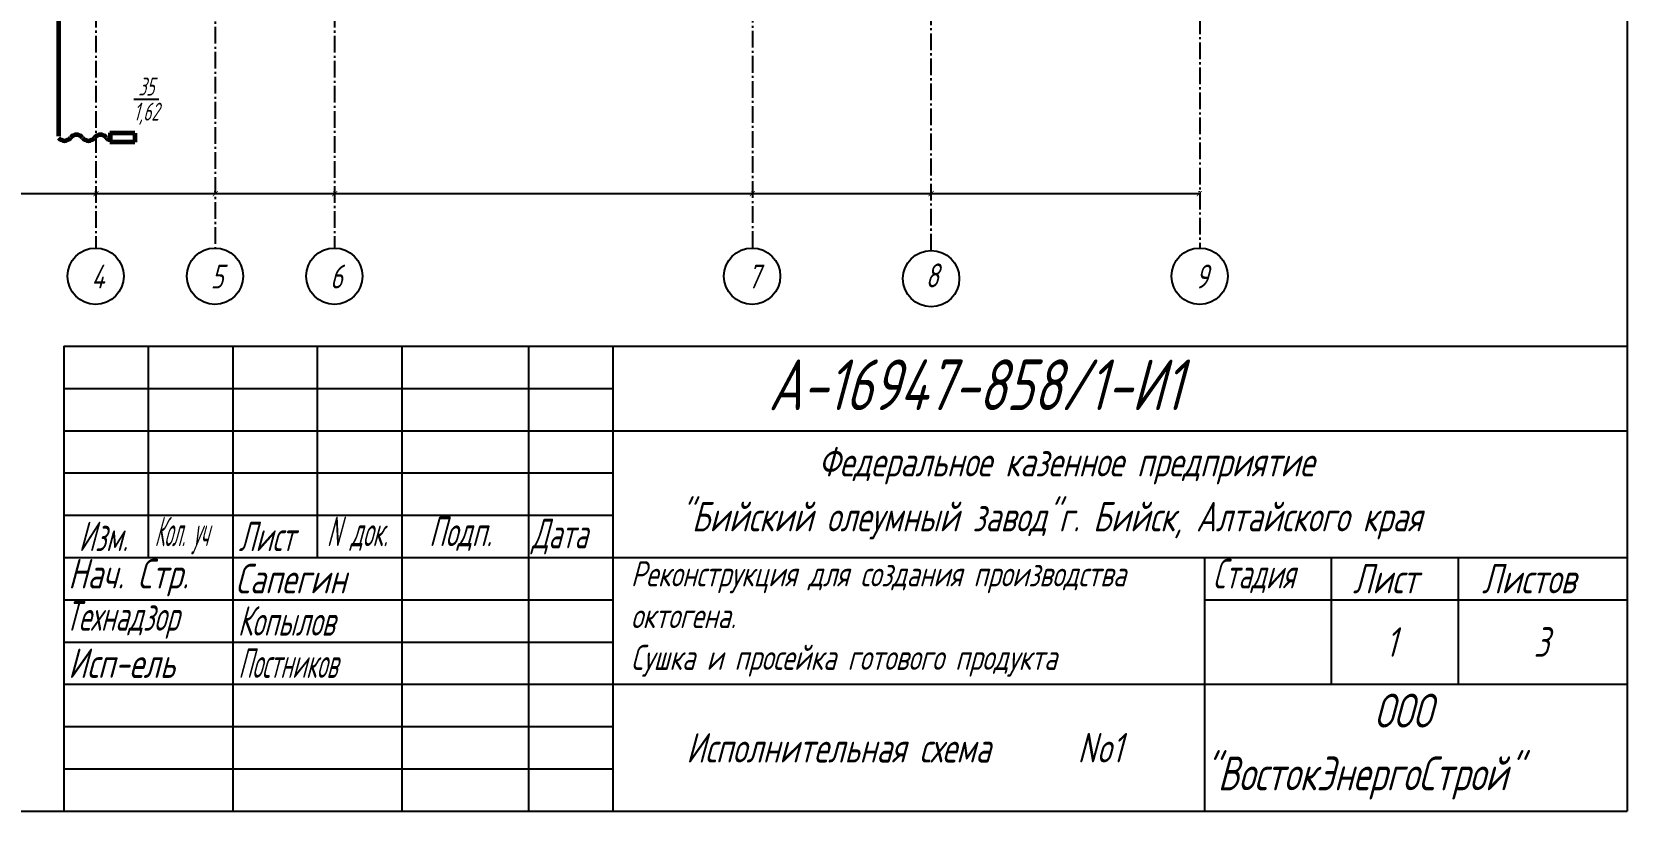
# Model space of a CAD drawing. Header units: millimetres. Extents: x -10490 to 5162, y -5053 to 76.
# Drawn here: x -4985 to -4220, y -1882 to -1509 of the extents above; entities that cross this region are included whole.
import ezdxf

# ---------------------------------------------------------------- set-up
doc = ezdxf.new("R2010")
doc.units = ezdxf.units.MM
doc.linetypes.add('gost6', pattern=[12, 8, -1.5, 1, -1.5])
doc.layers.get('Defpoints').update_dxf_attribs({"color": 33})
for name, color, linetype, lineweight in [('ИИ_ОФОРМЛЕНИЕ_025', 7, 'Continuous', 25), ('КаБель силовой (Вновь)', 1, 'Continuous', 60), ('Осевая', 4, 'gost6', 25), ('Размерная', 4, 'Continuous', 25), ('Рамка толстая', 7, 'Continuous', 60), ('Рамка тонкая', 5, 'Continuous', 25), ('Текст', 2, 'Continuous', 25), ('ЭлектрооБорудование (Вновь)', 160, 'Continuous', 60)]:
    doc.layers.add(name, color=color, linetype=linetype, lineweight=lineweight)
doc.styles.add('gost shx', font='gost.shx', dxfattribs={"oblique": 15})
doc.styles.add('SIMPLEX', font='simplex.shx', dxfattribs={"width": 0.7, "oblique": 15})
doc.styles.get("Standard").update_dxf_attribs({"font": 'arial.ttf'})
doc.dimstyles.new('ISO-25', dxfattribs={"dimtxt": 3, "dimasz": 2.5, "dimexe": 1.25, "dimexo": 0.625, "dimtad": 1, "dimtxsty": 'gost shx', "dimcen": 2.5, "dimclrt": 2, "dimadec": 0, "dimazin": 0, "dimtfac": 1, "dimtmove": 0, "dimatfit": 3, "dimfxl": 1, "dimarcsym": 0})

# ---------------------------------------------------------------- blocks, each defined once
blk = doc.blocks.new('_ArchTick')
at = {"color": 0, "linetype": 'ByBlock', "const_width": 0.15}
blk.add_lwpolyline([(-0.5, -0.5), (0.5, 0.5)], dxfattribs=at)
blk = doc.blocks.new('*D695')
at = {"layer": 'Defpoints', "color": 0, "lineweight": 30, "transparency": 16777216}
for p in [(-5154.4, -1586.66), (-4954.2, -1586.66), (-4954.2, -1586.66)]:
    blk.add_point(p, dxfattribs=at)
at = {"layer": 'Размерная', "color": 0, "lineweight": -2, "transparency": 16777216}
for p, q in [((-5154.4, -1586.66), (-4954.2, -1586.66)), ((-5154.4, -1587.29), (-5154.4, -1587.91)), ((-4954.2, -1586.04), (-4954.2, -1585.41))]:
    blk.add_line(p, q, dxfattribs=at)
at = {"layer": 'Размерная', "color": 0, "lineweight": -2, "transparency": 16777216, "xscale": 2.5, "yscale": 2.5, "zscale": 2.5, "rotation": 180}
blk.add_blockref('_ArchTick', (-5154.4, -1586.66), dxfattribs=at)
at = {"layer": 'Размерная', "color": 0, "lineweight": -2, "transparency": 16777216, "xscale": 2.5, "yscale": 2.5, "zscale": 2.5}
blk.add_blockref('_ArchTick', (-4954.2, -1586.66), dxfattribs=at)
blk = doc.blocks.new('*D696')
at = {"layer": 'Defpoints', "color": 0, "lineweight": 30, "transparency": 16777216}
for p in [(-4954.2, -1586.66), (-4897, -1586.66), (-4897, -1586.66)]:
    blk.add_point(p, dxfattribs=at)
at = {"layer": 'Размерная', "color": 0, "lineweight": -2, "transparency": 16777216}
for p, q in [((-4954.2, -1586.04), (-4954.2, -1585.41)), ((-4954.2, -1586.66), (-4897, -1586.66)), ((-4897, -1586.04), (-4897, -1585.41))]:
    blk.add_line(p, q, dxfattribs=at)
at = {"layer": 'Размерная', "color": 0, "lineweight": -2, "transparency": 16777216, "xscale": 2.5, "yscale": 2.5, "zscale": 2.5, "rotation": 180}
blk.add_blockref('_ArchTick', (-4954.2, -1586.66), dxfattribs=at)
at = {"layer": 'Размерная', "color": 0, "lineweight": -2, "transparency": 16777216, "xscale": 2.5, "yscale": 2.5, "zscale": 2.5}
blk.add_blockref('_ArchTick', (-4897, -1586.66), dxfattribs=at)
blk = doc.blocks.new('*D697')
at = {"layer": 'Defpoints', "color": 0, "lineweight": 30, "transparency": 16777216}
for p in [(-4897, -1586.66), (-4839.8, -1586.66), (-4839.8, -1586.66)]:
    blk.add_point(p, dxfattribs=at)
at = {"layer": 'Размерная', "color": 0, "lineweight": -2, "transparency": 16777216}
for p, q in [((-4897, -1586.04), (-4897, -1585.41)), ((-4897, -1586.66), (-4839.8, -1586.66)), ((-4839.8, -1586.04), (-4839.8, -1585.41))]:
    blk.add_line(p, q, dxfattribs=at)
at = {"layer": 'Размерная', "color": 0, "lineweight": -2, "transparency": 16777216, "xscale": 2.5, "yscale": 2.5, "zscale": 2.5, "rotation": 180}
blk.add_blockref('_ArchTick', (-4897, -1586.66), dxfattribs=at)
at = {"layer": 'Размерная', "color": 0, "lineweight": -2, "transparency": 16777216, "xscale": 2.5, "yscale": 2.5, "zscale": 2.5}
blk.add_blockref('_ArchTick', (-4839.8, -1586.66), dxfattribs=at)
blk = doc.blocks.new('*D698')
at = {"layer": 'Defpoints', "color": 0, "lineweight": 30, "transparency": 16777216}
for p in [(-4839.8, -1586.66), (-4639.6, -1586.66), (-4639.6, -1586.66)]:
    blk.add_point(p, dxfattribs=at)
at = {"layer": 'Размерная', "color": 0, "lineweight": -2, "transparency": 16777216}
for p, q in [((-4839.8, -1586.66), (-4639.6, -1586.66)), ((-4839.8, -1587.29), (-4839.8, -1587.91)), ((-4639.6, -1586.04), (-4639.6, -1585.41))]:
    blk.add_line(p, q, dxfattribs=at)
at = {"layer": 'Размерная', "color": 0, "lineweight": -2, "transparency": 16777216, "xscale": 2.5, "yscale": 2.5, "zscale": 2.5, "rotation": 180}
blk.add_blockref('_ArchTick', (-4839.8, -1586.66), dxfattribs=at)
at = {"layer": 'Размерная', "color": 0, "lineweight": -2, "transparency": 16777216, "xscale": 2.5, "yscale": 2.5, "zscale": 2.5}
blk.add_blockref('_ArchTick', (-4639.6, -1586.66), dxfattribs=at)
blk = doc.blocks.new('*D699')
at = {"layer": 'Defpoints', "color": 0, "lineweight": 30, "transparency": 16777216}
for p in [(-4639.6, -1586.66), (-4553.95, -1586.66), (-4553.95, -1586.66)]:
    blk.add_point(p, dxfattribs=at)
at = {"layer": 'Размерная', "color": 0, "lineweight": -2, "transparency": 16777216}
for p, q in [((-4639.6, -1586.04), (-4639.6, -1585.41)), ((-4639.6, -1586.66), (-4553.95, -1586.66)), ((-4553.95, -1586.04), (-4553.95, -1585.41))]:
    blk.add_line(p, q, dxfattribs=at)
at = {"layer": 'Размерная', "color": 0, "lineweight": -2, "transparency": 16777216, "xscale": 2.5, "yscale": 2.5, "zscale": 2.5, "rotation": 180}
blk.add_blockref('_ArchTick', (-4639.6, -1586.66), dxfattribs=at)
at = {"layer": 'Размерная', "color": 0, "lineweight": -2, "transparency": 16777216, "xscale": 2.5, "yscale": 2.5, "zscale": 2.5}
blk.add_blockref('_ArchTick', (-4553.95, -1586.66), dxfattribs=at)
blk = doc.blocks.new('*D700')
at = {"layer": 'Defpoints', "color": 0, "lineweight": 30, "transparency": 16777216}
for p in [(-4553.95, -1586.66), (-4425.4, -1586.66), (-4425.4, -1586.66)]:
    blk.add_point(p, dxfattribs=at)
at = {"layer": 'Размерная', "color": 0, "lineweight": -2, "transparency": 16777216}
for p, q in [((-4553.95, -1586.04), (-4553.95, -1585.41)), ((-4553.95, -1586.66), (-4425.4, -1586.66)), ((-4425.4, -1586.04), (-4425.4, -1585.41))]:
    blk.add_line(p, q, dxfattribs=at)
at = {"layer": 'Размерная', "color": 0, "lineweight": -2, "transparency": 16777216, "xscale": 2.5, "yscale": 2.5, "zscale": 2.5, "rotation": 180}
blk.add_blockref('_ArchTick', (-4553.95, -1586.66), dxfattribs=at)
at = {"layer": 'Размерная', "color": 0, "lineweight": -2, "transparency": 16777216, "xscale": 2.5, "yscale": 2.5, "zscale": 2.5}
blk.add_blockref('_ArchTick', (-4425.4, -1586.66), dxfattribs=at)

msp = doc.modelspace()

# ---------------------------------------------------------------- linework, layer by layer
at = {"color": 18, "lineweight": -2, "true_color": 0x000000}
for p, q in [((-4969.65907, -1659.74298), (-4220.40907, -1659.74298)), ((-4969.65907, -1659.74298), (-4969.65907, -1882.49298)), ((-4929.15907, -1659.74298), (-4929.15907, -1760.99298)), ((-4888.65907, -1659.74298), (-4888.65907, -1882.49298)), ((-4848.15907, -1659.74298), (-4848.15907, -1760.99298)), ((-4807.65907, -1659.74298), (-4807.65907, -1882.49298)), ((-4746.90907, -1659.74298), (-4746.90907, -1882.49298)), ((-4706.40907, -1659.74298), (-4706.40907, -1882.49298)), ((-4969.65907, -1679.99298), (-4706.40907, -1679.99298)), ((-4220.40907, -1696.86798), (-4220.40907, -1882.49298)), ((-4969.65907, -1700.24298), (-4706.40907, -1700.24298)), ((-4706.40907, -1700.24298), (-4220.40907, -1700.24298)), ((-4969.65907, -1720.49298), (-4706.40907, -1720.49298)), ((-4969.65907, -1740.74298), (-4706.40907, -1740.74298)), ((-4969.65907, -1760.99298), (-4220.40907, -1760.99298)), ((-4422.90907, -1760.99298), (-4422.90907, -1882.49298)), ((-4362.15907, -1760.99298), (-4362.15907, -1821.74298)), ((-4301.40907, -1760.99298), (-4301.40907, -1821.74298)), ((-4969.65907, -1781.24298), (-4706.40907, -1781.24298)), ((-4422.90907, -1781.24298), (-4220.40907, -1781.24298)), ((-4969.65907, -1801.49298), (-4706.40907, -1801.49298)), ((-4969.65907, -1821.74298), (-4706.40907, -1821.74298)), ((-4706.40907, -1821.74298), (-4220.40907, -1821.74298)), ((-4969.65907, -1841.99298), (-4706.40907, -1841.99298)), ((-4969.65907, -1862.24298), (-4706.40907, -1862.24298)), ((-4844.78407, -1882.49298), (-4220.40907, -1882.49298))]:
    msp.add_line(p, q, dxfattribs=at)
at = {"layer": 'КаБель силовой (Вновь)'}
msp.add_line((-4972.0865, -1469.00423), (-4972.0865, -1559.11841), dxfattribs=at)
for centre, radius, start, end in [((-4963.5065, -1562.03886), 3.575, 36.86989765, 143.13010235), ((-4952.0665, -1562.03886), 3.575, 36.86989765, 143.13010235), ((-4969.2265, -1557.74886), 3.575, 216.86989765, 323.13010235), ((-4957.7865, -1557.74886), 3.575, 216.86989765, 323.13010235), ((-4948.35424, -1559.63923), 0.88948, 196.63505792, 343.36494208)]:
    msp.add_arc(centre, radius, start, end, dxfattribs=at)
at = {"layer": 'Осевая'}
for p, q in [((-4639.59904, -1220.71067), (-4639.59904, -1612.72986)), ((-4553.94764, -1613.90936), (-4553.94764, -1357.24315)), ((-4425.09904, -1358.22582), (-4425.09904, -1612.72986)), ((-4896.99904, -1362.75412), (-4896.99904, -1612.72986)), ((-4954.19904, -1439.07919), (-4954.19904, -1612.72986)), ((-4839.79904, -1439.07919), (-4839.79904, -1612.72986))]:
    msp.add_line(p, q, dxfattribs=at)
at = {"layer": 'Рамка толстая', "color": 18, "lineweight": -2, "true_color": 0x000000}
for p in [(-4220.40907, -913.86798), (-5553.53407, -1882.49298)]:
    msp.add_line(p, (-4220.40907, -1882.49298), dxfattribs=at)
at = {"layer": 'Рамка тонкая'}
for centre in [(-4954.34764, -1626.22378), (-4897.14764, -1626.22378), (-4839.94764, -1626.22378), (-4639.74764, -1626.22378), (-4425.24764, -1626.22378), (-4553.94764, -1627.40409)]:
    msp.add_circle(centre, 13.49474, dxfattribs=at)
at = {"layer": 'ЭлектрооБорудование (Вновь)', "ltscale": 10}
for p, q in [((-4935.63299, -1557.74886), (-4947.50199, -1557.74886)), ((-4947.35893, -1557.61089), (-4947.35893, -1561.90089)), ((-4935.63299, -1557.74886), (-4935.63299, -1562.03886)), ((-4935.63299, -1562.03886), (-4947.50199, -1562.03886))]:
    msp.add_line(p, q, dxfattribs=at)

# ---------------------------------------------------------------- texts
at = {"color": 18, "lineweight": -2, "true_color": 0x000000, "style": 'SIMPLEX', "oblique": 15}
for s, height, width, p in [('А-16947-858/1-И1', 24.3, 0.7, (-4631.90465, -1690.40726)), ('Федеральное казенное предприятие', 14.175, 0.7, (-4608.05854, -1722.18048)), ('"Бийский олеумный завод"г. Бийск, Алтайского края', 14.175, 0.7, (-4674.5296, -1748.50548)), ('Кол. уч', 14.175, 0.4, (-4926.10513, -1755.59298)), ('N', 14.175, 0.5, (-4843.58716, -1755.59298)), ('Подп.', 14.175, 0.6, (-4794.587, -1755.59298)), ('Дата', 14.175, 0.6, (-4745.3834, -1756.60548)), ('Изм.', 14.175, 0.6, (-4962.4595, -1757.95548)), ('Лист', 14.175, 0.6, (-4885.7847, -1757.95548)), ('док.', 14.175, 0.5, (-4832.3131, -1755.59298)), ('Нач. Стр.', 14.175, 0.7, (-4967.49907, -1775.84298)), ('Сапегин', 14.175, 0.7, (-4887.4034, -1778.20548)), ('Стадия', 14.175, 0.6, (-4418.95729, -1775.84298)), ('Лист', 14.175, 0.7, (-4351.86532, -1778.20548)), ('Листов', 14.175, 0.7, (-4290.01758, -1778.20548)), ('Технадзор', 14.175, 0.6, (-4968.84907, -1796.09298)), ('Копылов', 14.175, 0.6, (-4886.22907, -1798.45548)), ('3', 14.175, 0.7, (-4265.17066, -1808.58048)), ('Исп-ель', 14.175, 0.7, (-4967.49907, -1818.70548)), ('Постников', 14.175, 0.5, (-4885.95907, -1818.70548)), ('ООО', 16.2, 0.7, (-4341.64946, -1842.47512)), ('Исполнительная схема ', 14.175, 0.7, (-4671.31944, -1859.23448)), ('No1', 14.175, 0.7, (-4483.73694, -1859.23448)), ('"ВостокЭнергоСтрой"', 16.2, 0.7, (-4423.3032, -1872.56083))]:
    msp.add_text(s, height=height, dxfattribs=dict(at, width=width)).set_placement(p)
at = {"color": 18, "lineweight": 20, "true_color": 0x000000, "style": 'SIMPLEX', "oblique": 15, "width": 0.7}
msp.add_text('1', height=14.175, dxfattribs=at).set_placement((-4336.04566, -1808.58048))
at = {"layer": 'ИИ_ОФОРМЛЕНИЕ_025', "lineweight": -2, "insert": (-4697.8369, -1762.84113), "char_height": 12, "attachment_point": 1}
msp.add_mtext_dynamic_manual_height_columns('{\\Fsimplex|c204;\\Q15;\\W0.7;\\C2;Реконструкция для создания производства октогена. \\PСушка и просейка готового продукта}', width=276.2589272, gutter_width=12.5, heights=[0], dxfattribs=at)
at = {"layer": 'Текст', "style": 'SIMPLEX', "oblique": 15, "width": 0.7}
for s, p in [('4', (-4956.44329, -1632.09761)), ('5', (-4899.24329, -1632.09761)), ('6', (-4842.04329, -1632.09761)), ('7', (-4641.84329, -1632.09761)), ('9', (-4427.34329, -1632.09761))]:
    msp.add_text(s, height=11.44, dxfattribs=at).set_placement(p)
at = {"layer": 'Текст', "attachment_point": 5, "style": 'SIMPLEX'}
for s, insert, char_height, width in [('\\A1;{\\W0.6;\\S35/1,62;}', (-4930.07908, -1541.36758), 8.58, 16.1612605), ('8', (-4553.49287, -1625.85641), 11.44, 168.74)]:
    msp.add_mtext(s, dxfattribs=dict(at, insert=insert, char_height=char_height, width=width))

# ---------------------------------------------------------------- dimensions: what is measured, and where the dimension line sits
at = {"layer": 'Размерная'}
for base, p1, p2, picture, middle in [((-4954.19904, -1586.66253), (-5154.39904, -1586.66253), (-4954.19904, -1586.66253), '*D695', (-5054.29904, -1586.66253)), ((-4896.99904, -1586.66253), (-4954.19904, -1586.66253), (-4896.99904, -1586.66253), '*D696', (-4925.59904, -1586.66253)), ((-4839.79904, -1586.66253), (-4896.99904, -1586.66253), (-4839.79904, -1586.66253), '*D697', (-4868.39904, -1586.66253)), ((-4639.59904, -1586.66253), (-4839.79904, -1586.66253), (-4639.59904, -1586.66253), '*D698', (-4739.69904, -1586.66253)), ((-4553.94764, -1586.66253), (-4639.59904, -1586.66253), (-4553.94764, -1586.66253), '*D699', (-4596.77334, -1586.66253)), ((-4425.39623, -1586.66253), (-4553.94764, -1586.66253), (-4425.39623, -1586.66253), '*D700', (-4489.67194, -1586.66253))]:
    dim = msp.add_linear_dim(base=base, p1=p1, p2=p2, text=' ', dimstyle='ISO-25', override={"dimlfac": 100, "dimrnd": 500, "dimblk1": 'ArchTick', "dimblk2": 'ArchTick', "dimsah": 1}, dxfattribs=at)
    dim.commit()
    dim.dimension.update_dxf_attribs({"geometry": picture, "text_midpoint": middle})

doc.saveas('drawing.dxf')
